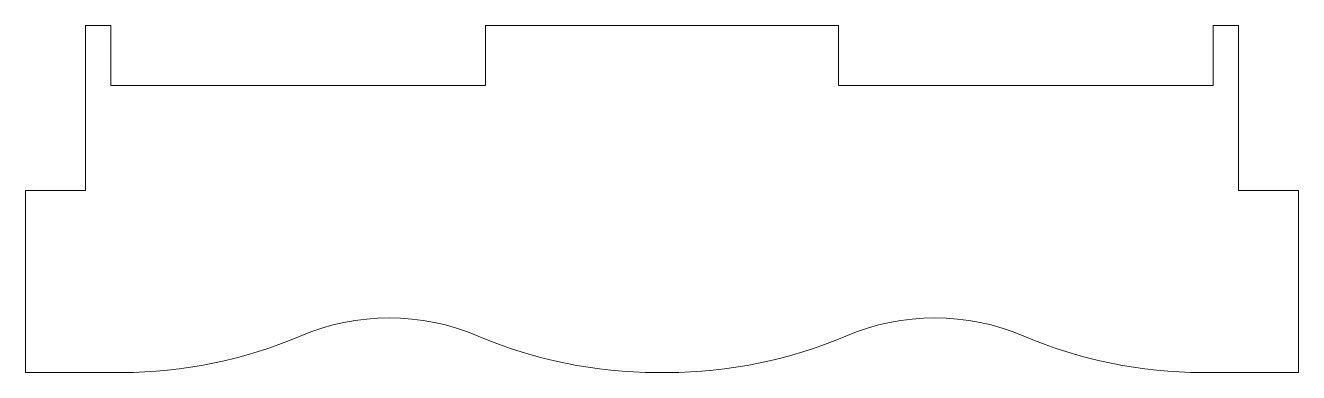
# Model space of a CAD drawing. Header units: millimetres. Extents: x 1.8 to 71.8, y 3.5 to 22.6.
import ezdxf

# ---------------------------------------------------------------- set-up
doc = ezdxf.new("R2010")
doc.units = ezdxf.units.MM

msp = doc.modelspace()

# ---------------------------------------------------------------- linework, layer by layer
at = {"color": 7, "linetype": 'Continuous', "lineweight": 15}
for p, q in [((5.14, 13.497), (5.14, 22.558)), ((6.54, 22.558), (5.14, 22.558)), ((6.54, 19.258), (6.54, 22.558)), ((27.14, 22.558), (27.14, 19.258)), ((46.54, 22.558), (27.14, 22.558)), ((46.54, 19.258), (46.54, 22.558)), ((67.14, 22.558), (67.14, 19.258)), ((68.54, 22.558), (67.14, 22.558)), ((68.54, 22.558), (68.54, 13.497)), ((6.54, 19.258), (27.14, 19.258)), ((46.54, 19.258), (67.14, 19.258)), ((1.84, 13.497), (1.84, 3.497)), ((5.14, 13.497), (1.84, 13.497)), ((71.84, 13.497), (68.54, 13.497)), ((71.84, 3.497), (71.84, 13.497)), ((1.84, 3.497), (7.143, 3.497)), ((36.537, 3.497), (37.143, 3.497)), ((66.537, 3.497), (71.84, 3.497))]:
    msp.add_line(p, q, dxfattribs=at)
for centre, radius, start, end in [((21.84, -6.003), 12.5, 66.92608, 113.07392), ((51.84, -6.003), 12.5, 66.92608, 113.07392), ((7.143, 28.497), 25, 270, 293.07392), ((36.537, 28.497), 25, 246.92608, 270), ((37.143, 28.497), 25, 270, 293.07392), ((66.537, 28.497), 25, 246.92608, 270)]:
    msp.add_arc(centre, radius, start, end, dxfattribs=at)

doc.saveas('drawing.dxf')
